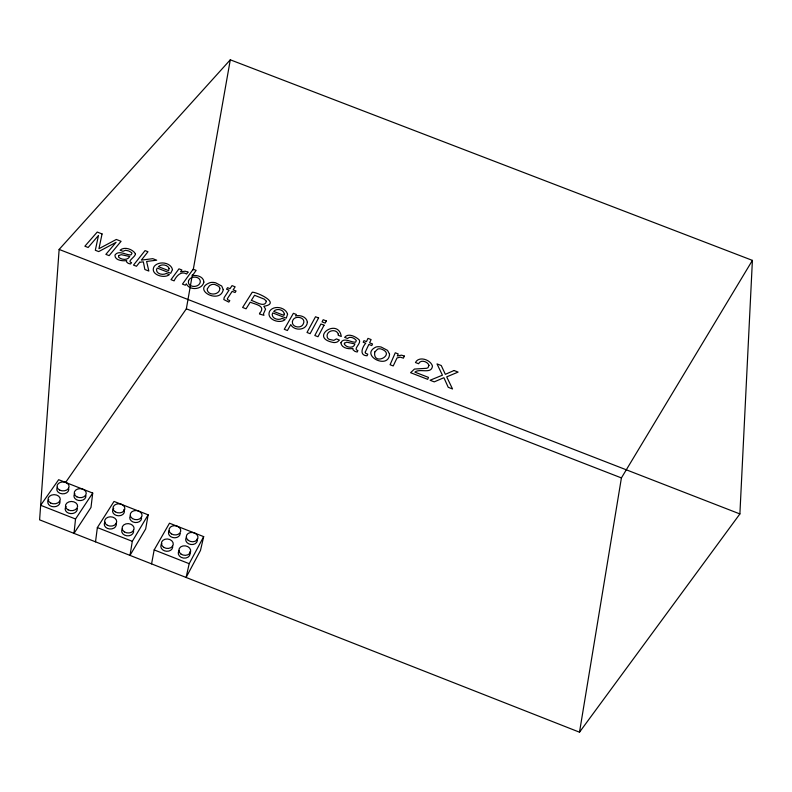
<?xml version="1.0" encoding="UTF-8"?>
<svg xmlns="http://www.w3.org/2000/svg" width="792" height="792" viewBox="0 0 792 792"><rect width="100%" height="100%" fill="white"/><g stroke="black" fill="none" stroke-linecap="round" stroke-linejoin="round"><path stroke-width="1.19" d="M739.886 513.939L752.4 260.38L230.294 59.806L59.133 249.43L39.6 519.839L579.506 732.194L739.886 513.939L59.133 249.43M75.537 518.998L74.002 533.372L90.991 507.454L92.714 493.07L58.657 479.704L40.649 505.286L75.537 518.998L92.714 493.07M95.525 541.837L97.357 527.581L114.018 501.435L148.144 514.83L145.679 528.927L129.997 555.39L132.304 541.312L148.144 514.83M579.506 732.194L621.413 477.923L752.4 260.38M65.706 482.298L186.348 308.811L192.347 274.794M193.208 269.933L230.294 59.806M151.569 563.874L154.173 549.915L169.488 523.205L203.683 536.629L200.475 550.45L186.1 577.457L189.189 563.676L203.683 536.629M186.348 308.811L621.413 477.923M97.357 527.581L132.304 541.312M154.173 549.915L189.189 563.676M59.855 501.257A6.108 4.584 0.3 0 1 53.955 506.781A6.108 4.584 0.3 0 1 47.896 501.326M48.035 500.881A6.108 4.584 0.3 0 1 48.787 499.663M68.508 488.04A6.019 4.485 1.3 0 1 62.291 493.832A6.019 4.485 1.3 0 1 57.45 487.248M85.863 495.604A5.989 4.505 2 0 1 78.616 500.465A5.989 4.505 2 0 1 74.864 493.594M77.26 508.494A6.079 4.604 1.1 0 1 70.755 513.602A6.079 4.604 1.1 0 1 65.38 507.702M65.568 507.276A6.079 4.604 1.1 0 1 66.112 506.474M116.117 523.354A6.019 4.663 3.1 0 1 109.642 528.977A6.019 4.663 3.1 0 1 104.851 522.205M123.859 509.434A5.94 4.554 4 0 1 118.78 515.8A5.94 4.554 4 0 1 112.919 509.523M113.424 508.731A5.94 4.554 4 0 1 113.751 508.365M141.372 517.008A5.92 4.574 4.9 0 1 135.135 522.522A5.92 4.574 4.9 0 1 130.304 515.859M133.442 530.165A5.999 4.683 4 0 1 126.789 535.788A5.999 4.683 4 0 1 122.503 528.63M172.478 545.5A5.95 4.722 6.6 0 1 166.637 551.282A5.95 4.722 6.6 0 1 161.123 544.817M161.33 544.391A5.95 4.722 6.6 0 1 161.905 543.609M180.17 533.501A5.871 4.613 7.4 0 1 172.795 537.55A5.871 4.613 7.4 0 1 169.211 530.64M197.099 538.887A5.861 4.633 8.6 0 1 190.902 544.5A5.861 4.633 8.6 0 1 186.397 537.382M189.654 551.866A5.94 4.742 7.8 0 1 183.516 558.083A5.94 4.742 7.8 0 1 179.299 550.44M266.369 301.287C264.924 308.435 254.806 301.049 251.302 300.455L254.549 295.277L264.35 299.178L266.369 301.287M340.916 342.797C341.362 348.094 348.678 349.391 352.945 348.44L352.955 349.747L354.955 351.391L357.202 352.024L357.905 350.549C352.361 349.322 361.726 343.431 359.212 339.917C355.885 336.669 348.242 332.62 344.639 337.362L347.53 338.481C349.925 335.818 354.658 338.105 356.341 340.54L355.638 342.184C351.311 342.728 343.481 336.739 340.916 342.797M338.303 334.155L338.253 335.313L341.273 336.481C338.323 316.929 308.207 338.006 333.778 342.55A6.841 4.465 16.8 0 0 337.531 341.768L339.451 340.095L336.432 338.917L333.828 340.362L329.225 339.382A4.109 2.683 16.8 0 1 327.274 337.273C325.522 330.63 336.244 328.017 338.303 334.155M169.132 268.409L168.607 270.617L158.41 266.666C161.291 263.746 167.508 264.538 169.132 268.409M389.545 354.153C388.684 370.428 359.152 354.925 376.071 347.005A8.187 5.346 19 0 1 381.259 347.084L387.526 350.381L389.545 354.153M259.558 313.404L259.519 314.028L263.964 315.325L263.429 313.929L265.577 309.118L263.835 306.276C281.744 303.435 256.964 292.06 252.262 292.208L242.619 307.464L246.065 308.801L250.213 302.188C255.272 304.435 266.528 305.752 259.558 313.404M292.397 321.77C291.703 327.363 301.287 328.967 303.296 323.938C306.791 316.948 293.307 314.444 292.397 321.77M219.849 288.238C220.107 295.456 207.167 296.149 207.197 289.021L209.464 285.714L211.395 284.675A4.594 2.901 12 0 1 215.008 284.556L218.84 286.417L219.849 288.238M287.575 314.285L286.258 318.156L272.735 312.899L272.181 314.602C272.389 318.988 278.853 320.582 282.081 318.384L285.13 319.572C279.784 324.383 265.825 319.325 269.636 311.216C273.775 304.821 285.724 307.207 287.575 314.285M428.977 365.34L428.007 367.716L426.561 368.3L414.434 369.072L410.593 372.695L427.72 379.348L428.472 377.398L414.879 372.121C419.582 367.993 431.67 374.626 432.452 366.033C430.571 359.716 418.968 355.677 415.453 362.518L418.602 363.736C420.522 359.182 427.68 361.489 428.977 365.34M365.251 352.123L365.518 353.212L367.785 354.202L367.052 355.786C359.063 355.479 362.102 347.391 365.716 343.213L363.221 342.243L363.983 340.649L366.468 341.609L367.993 338.372L371.111 339.58L369.597 342.827L372.527 343.966L371.785 345.569L368.844 344.431L365.251 352.123M135.412 253.717C135.828 256.905 126.185 261.39 131.571 262.667L130.502 263.993L128.215 263.35L126.423 261.776L126.69 260.588C122.72 261.212 114.593 260.469 114.949 255.064C118.741 249.629 125.987 255.222 130.888 254.945L131.987 253.46L131.581 252.608L128.71 250.955L125.552 250.282L122.958 251.311L120.087 250.193C124.423 246.243 132.739 249.232 135.412 253.717M344.441 343.263L344.312 344.124C346.252 347.698 353.796 348.866 354.935 343.936L346.698 342.174L344.441 343.263M307.365 322.324C306.633 330.62 294.169 331.294 290.763 324.581L287.407 330.512L284.269 329.294L293.377 313.315L296.376 314.474L295.525 315.968C300.118 314.622 306.89 316.988 307.365 322.324M102.059 233.937L98.951 248.708L116.305 239.461L121.077 241.312L109.128 255.628L105.871 254.361L116.097 242.303L98.713 251.589L95.327 250.272L98.475 235.462L88.14 247.48L84.873 246.213L97.238 232.056L102.059 233.937M223.255 289.605C220.265 304.87 191.05 289.684 210.157 282.605A8.296 5.237 11.9 0 1 215.612 282.793L221.71 286.031L223.255 289.605M188.476 281.071C187.1 287.793 199.346 288.328 200.307 281.883C200.515 275.844 189.951 275.507 188.476 281.071M172.488 269.617L170.706 273.29L157.232 268.062L156.47 269.676C156.38 274.18 163.132 275.378 166.34 273.448L169.379 274.626C164.102 279.101 149.381 274.438 154.202 266.399C158.746 260.677 170.795 262.281 172.488 269.617M374.755 352.024C372.587 366.934 396.802 354.242 380.972 348.965A4.534 2.96 19 0 0 377.576 349.173L374.755 352.024M284.278 314.157L283.952 315.394L273.715 311.424C276.428 307.91 284.031 309.504 284.278 314.157M227.403 298.604L227.552 299.643L229.789 300.623L228.819 302.108L223.819 299.544L224.195 297.495L229.036 290.169L226.552 289.199L227.552 287.704L230.026 288.664L232.036 285.625L235.135 286.823L233.135 289.872L236.056 291.001L235.075 292.505L232.145 291.377L227.403 298.604M203.871 282.11C202.168 289.902 189.516 290.812 186.328 283.813L185.328 285.219L182.457 284.1L193.179 269.221L196.149 270.369L192.337 275.705C196.753 274.715 203.821 276.735 203.871 282.11M118.642 255.588L118.622 257.192C121.572 259.865 127.601 260.627 129.759 256.529L121.285 254.668L118.642 255.588M404.306 356.053L403.425 358.152L400.257 357.142L397.02 357.954L393.218 365.944L390.08 364.736L395.267 352.787L398.208 353.925L397.327 355.974L401.514 355.153L404.306 356.053M324.057 325.215L317.988 336.729L314.81 335.501L320.928 323.997L324.057 325.215M326.314 320.938L325.175 323.106L322.047 321.889L323.195 319.73L326.314 320.938M318.592 317.948L310.118 333.68L306.999 332.472L315.523 316.75L318.592 317.948M188.001 272.111L186.615 274.012C181.21 270.557 176.17 276.111 174.111 280.863L171.003 279.655L178.972 268.844L181.893 269.983L180.536 271.834L185.189 271.201L188.001 272.111M139.679 262.231L136.491 266.26L133.511 265.102L145.045 250.609L147.975 251.747L141.352 260.113L152.777 258.677L156.697 260.202L146.609 261.449L148.837 271.052L144.867 269.508L143.352 261.865L139.679 262.231M454.054 370.507L445.342 374.339L441.263 365.538L436.996 363.884L442.431 375.2L430.056 380.249L434.234 381.873L443.896 377.705L448.232 387.308L452.539 388.981L446.698 376.863L458.113 372.082L454.054 370.507M50.648 502.999A6.118 4.584 0.5 0 0 60.242 499.653A6.118 4.584 0.5 0 0 51.529 495.089A6.118 4.584 0.5 0 0 50.648 502.999M68.102 509.86A6.098 4.613 1.2 0 0 77.596 506.474A6.098 4.613 1.2 0 0 68.874 501.9A6.098 4.613 1.2 0 0 68.102 509.86M59.648 490.08A6.029 4.485 1.4 0 0 69.072 486.832A6.029 4.485 1.4 0 0 60.459 482.338A6.029 4.485 1.4 0 0 59.648 490.08M76.883 496.851A6.009 4.505 2.1 0 0 86.229 493.565A6.009 4.505 2.1 0 0 77.596 489.06A6.009 4.505 2.1 0 0 76.883 496.851M107.395 525.304A6.039 4.663 3.2 0 0 116.701 521.829A6.039 4.663 3.2 0 0 107.93 517.245A6.039 4.663 3.2 0 0 107.395 525.304M124.403 531.897A6.019 4.683 4.2 0 0 134.046 529.125A6.019 4.683 4.2 0 0 125.839 523.898A6.019 4.683 4.2 0 0 124.403 531.897M115.236 511.82A5.96 4.554 4.1 0 0 124.809 509.177A5.96 4.554 4.1 0 0 116.721 504.039A5.96 4.554 4.1 0 0 115.236 511.82M132.511 518.602A5.93 4.574 5.1 0 0 142.006 515.929A5.93 4.574 5.1 0 0 133.878 510.781A5.93 4.574 5.1 0 0 132.511 518.602M163.776 547.371A5.97 4.732 6.7 0 0 173.24 544.52A5.97 4.732 6.7 0 0 164.964 539.263A5.97 4.732 6.7 0 0 163.776 547.371M180.833 553.935A5.95 4.752 7.9 0 0 190.585 551.826A5.95 4.752 7.9 0 0 182.912 545.955A5.95 4.752 7.9 0 0 180.833 553.935M171.409 533.877A5.891 4.623 7.5 0 0 180.725 531.125A5.891 4.623 7.5 0 0 172.537 525.957A5.891 4.623 7.5 0 0 171.409 533.877M188.268 540.362A5.871 4.633 8.7 0 0 197.871 538.332A5.871 4.633 8.7 0 0 190.268 532.571A5.871 4.633 8.7 0 0 188.268 540.362"/></g></svg>
